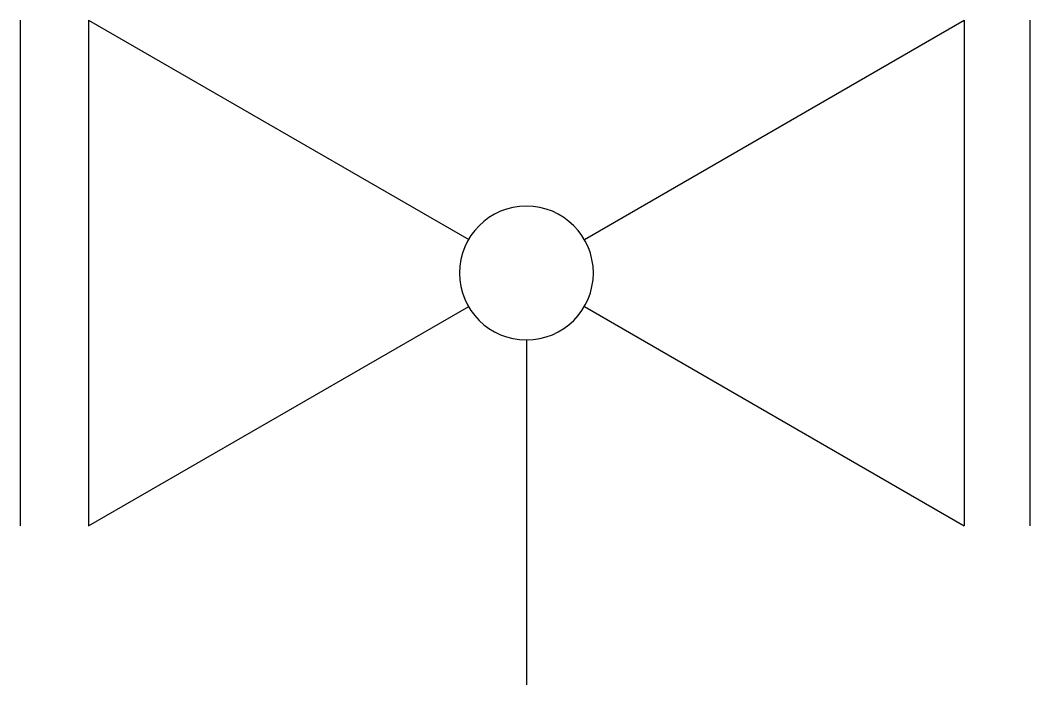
# Model space of a CAD drawing. Header units: metres. Extents: x 16.7 to 41.6, y -10.2 to 6.2.
import ezdxf

# ---------------------------------------------------------------- set-up
doc = ezdxf.new("R2010")
doc.units = ezdxf.units.M
doc.layers.add('003_THICK', color=7, linetype='Continuous')

# ---------------------------------------------------------------- blocks, each defined once
blk = doc.blocks.new('球阀（手柄向后）')
at = {"layer": '003_THICK'}
for points in [[(16.68, 6.25), (16.68, -6.25)], [(18.37, 6.25), (18.37, -6.25)], [(18.37, 6.25), (27.77, 0.83)], [(30.63, 0.83), (40.02, 6.25)], [(40.02, 6.25), (40.02, -6.25)], [(41.64, 6.25), (41.64, -6.25)], [(18.37, -6.25), (27.77, -0.83)], [(30.63, -0.83), (40.02, -6.25)], [(29.2, -1.65), (29.2, -10.18)]]:
    blk.add_lwpolyline(points, dxfattribs=at)
blk.add_lwpolyline([(27.54, 0, 1), (30.85, 0, 1), (27.54, 0, 1)], format="xyb", dxfattribs=at)

msp = doc.modelspace()

# ---------------------------------------------------------------- block references
msp.add_blockref('球阀（手柄向后）', (0, 0))

doc.saveas('drawing.dxf')
